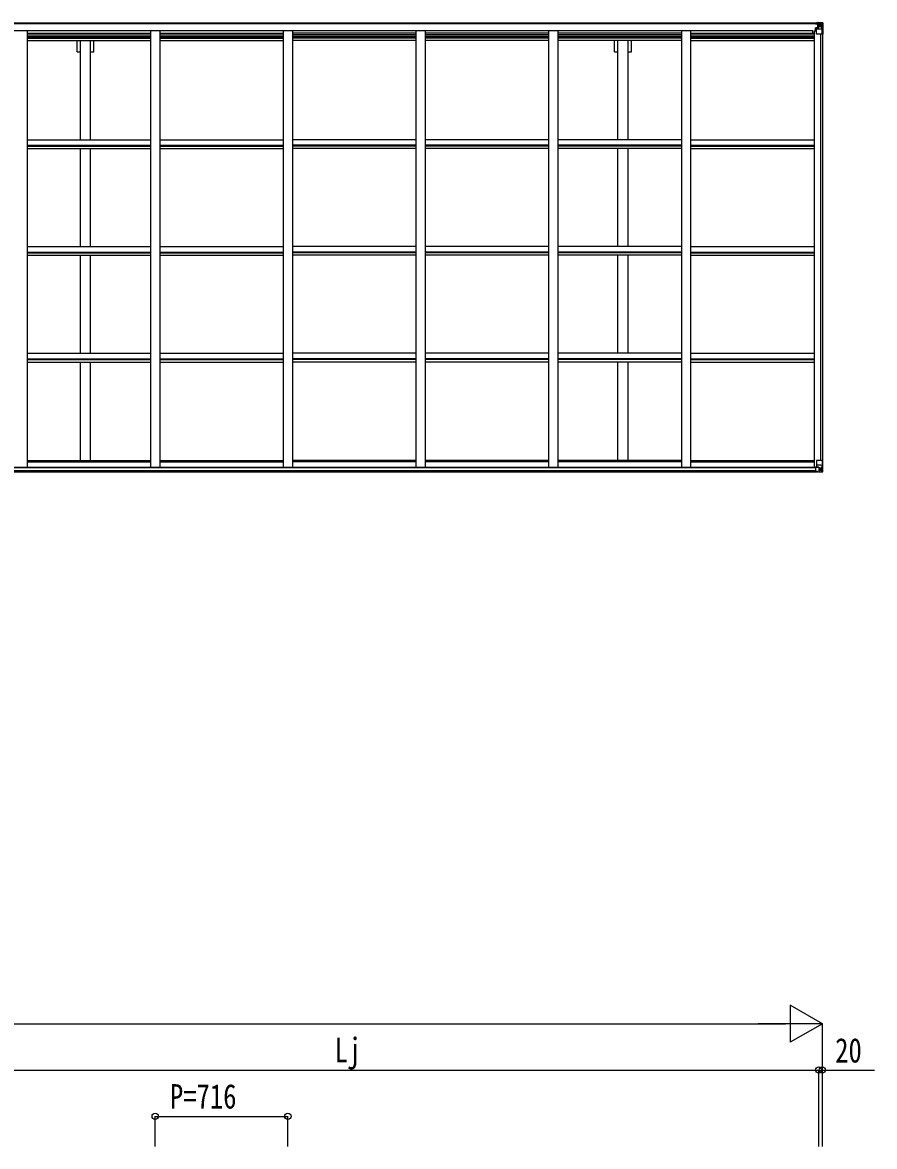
# Model space of a CAD drawing. Units: millimetres, scale not verified. Extents: x -16820 to 16820, y -11880 to 11880.
# Drawn here: x -4690 to -93, y -4984 to 1081 of the extents above; entities that cross this region are included whole.
import ezdxf
from ezdxf.enums import TextEntityAlignment as Align

# ---------------------------------------------------------------- set-up
doc = ezdxf.new("R2010")
doc.units = ezdxf.units.MM
doc.header["$LTSCALE"] = 60
for name, color, linetype in [('0-4_YKK_13', 4, 'Continuous'), ('0-5_YKK_A1', 4, 'Continuous'), ('0-6_YKK_D', 6, 'Continuous')]:
    doc.layers.add(name, color=color, linetype=linetype)
doc.styles.add('ＭＳ ゴシック', font='')
doc.styles.get('ＭＳ ゴシック').set_extended_font_data('MS Gothic')

msp = doc.modelspace()

# ---------------------------------------------------------------- linework, layer by layer
at = {"layer": '0-4_YKK_13'}
for p, q in [((-412.17, 1075.04), (-412.17, 1075.96)), ((-411.17, 1075.04), (-412.17, 1075.04)), ((-412.17, 1075.04), (-412.17, 1073.47)), ((-412.17, 1073.35), (-412.17, 1073.47)), ((-411.17, 1075.96), (-411.17, 1075.04)), ((-406.17, 1075.04), (-411.17, 1075.04)), ((-410.67, 1052.2), (-409.67, 1052.21)), ((-410.67, 1035.99), (-410.67, 1052.2)), ((-409.67, 1050.48), (-410.67, 1050.48)), ((-410.67, 1040.34), (-406.17, 1040.34)), ((-405.62, 1052.25), (-409.67, 1052.21)), ((-405.97, 1078.54), (-407.66, 1078.1)), ((-406.17, 1073.43), (-406.17, 1075.04)), ((-406.17, 1073.43), (-396.17, 1073.34)), ((-406.17, 1018.34), (-406.17, 1051.43)), ((-382.17, 1044), (-406.17, 1044)), ((-405.97, 1078.54), (-405.67, 1078.54)), ((-405.67, 1078.54), (-405.67, 1078.1)), ((-395, 1053.98), (-405.35, 1052.33)), ((-405.35, 1051.69), (-395, 1053.35)), ((-405.35, 1052.33), (-405.35, 1051.69)), ((-404.17, 1075.3), (-396.17, 1075.3)), ((-404.17, 1075.27), (-396.17, 1075.27)), ((-400.67, 1080.73), (-394.17, 1080.34)), ((-400.67, 1079.85), (-400.67, 1080.73)), ((-394.17, 1079.45), (-400.67, 1079.85)), ((-400.67, 1079.33), (-400.67, 1079.85)), ((-400.67, 1079.33), (-400.67, 1078.92)), ((-400.67, 1078.92), (-395.67, 1078.84)), ((-400.67, 1078.92), (-400.67, 1078.1)), ((-399.67, 1053.23), (-399.67, 1073.2)), ((-395.78, 1072.97), (-399.67, 1072.97)), ((-399.67, 1069.34), (-395.67, 1069.34)), ((-399.67, 1061.13), (-395.67, 1061.13)), ((-396.17, 1075.3), (-396.17, 1073.34)), ((-396.17, 1074.27), (-395.67, 1074.27)), ((-396.17, 1073.18), (-396.17, 1073.34)), ((-396.17, 1073.34), (-396.17, 1073.34)), ((-395.67, 1074.63), (-394.17, 1074.63)), ((-395.67, 1071.09), (-394.17, 1071.09)), ((-395.67, 1057.54), (-394.17, 1057.54)), ((-395, 1053.35), (-395, 1053.98)), ((-394.17, 1054.24), (-394.17, 1080.34)), ((-394.17, 1080.22), (-382.17, 1079.44)), ((-393.17, 1071.09), (-394.17, 1071.09)), ((-382.17, 1071.09), (-394.17, 1071.09)), ((-382.17, 1057.54), (-394.17, 1057.54)), ((-387.65, 1063.9), (-387.65, 1062.94)), ((-379.84, 1071.04), (-382.17, 1071.1)), ((-382.17, 1057.53), (-379.84, 1057.57)), ((-382.17, 1057.53), (-382.17, 1057.54)), ((-375.56, 1044.22), (-382.17, 1044)), ((-382.08, 1079.43), (-374.16, 1078.96)), ((-379.84, 1057.57), (-379.84, 1071.04)), ((-375.56, 1044.22), (-379.7, 1056.3)), ((-378.98, 1074.55), (-376.25, 1078.21)), ((-375.02, 1077.99), (-375.02, 1077.92)), ((-375.02, 1017.34), (-375.02, 1077.92)), ((-373.11, 1079.05), (-373.11, 1079.05)), ((-373.11, 1079), (-373.11, 1079.04)), ((-372.17, 1078.05), (-372.17, 1078.01)), ((-375.02, 1017.34), (-405.17, 1017.34)), ((-410.67, -1319.13), (-410.67, -1339.28)), ((-400.67, -1318.18), (-409.67, -1318.22)), ((-406.17, -1282.97), (-406.17, -1316.07)), ((-382.17, -1308.64), (-406.17, -1308.64)), ((-405.35, -1316.33), (-395, -1317.98)), ((-405.35, -1316.96), (-405.35, -1316.33)), ((-397.7, -1318.18), (-405.35, -1316.96)), ((-372.17, -1281.97), (-405.17, -1281.97)), ((-394.17, -1318.18), (-400.67, -1318.18)), ((-395, -1317.98), (-395, -1318.18)), ((-394.17, -1318.18), (-394.17, -1344.97)), ((-394.17, -1322.17), (-382.17, -1322.17)), ((-386.69, -1328.53), (-386.69, -1327.57)), ((-375.56, -1308.85), (-382.17, -1308.64)), ((-382.17, -1322.17), (-382.17, -1322.17)), ((-382.17, -1322.17), (-379.84, -1322.2)), ((-379.84, -1322.2), (-379.84, -1335.67)), ((-375.56, -1308.85), (-379.7, -1320.94)), ((-375.02, -1281.97), (-375.02, -1342.56)), ((-372.17, -1342.68), (-372.17, -1281.97)), ((-409.67, -1340), (-400.67, -1340.05)), ((-400.67, -1345.37), (-400.67, -1339.42)), ((-382.17, -1335.73), (-394.17, -1335.73)), ((-394.17, -1344.86), (-382.17, -1344.07)), ((-379.84, -1335.67), (-382.17, -1335.73)), ((-382.08, -1344.07), (-374.16, -1343.59)), ((-378.99, -1339.18), (-376.25, -1342.85)), ((-375.02, -1342.62), (-375.02, -1342.56)), ((-373.11, -1343.64), (-373.11, -1343.68))]:
    msp.add_line(p, q, dxfattribs=at)
for points in [[(-406.17, 1073.43), (-406.17, 1073.42), (-412.17, 1073.47)], [(-411.17, 1073.31), (-396.17, 1073.18), (-396.17, 1073.18)], [(-409.67, 1052.21), (-409.67, 1050.48), (-406.17, 1050.46)], [(-396.17, 1074.27), (-404.17, 1074.27), (-404.17, 1075.96)], [(-400.67, 1079.33), (-395.67, 1079.33), (-395.67, 1053.87)], [(-373.11, 1079.05), (-382.17, 1079.6), (-394.17, 1080.34)], [(-388.61, 1065.82), (-389.57, 1065.82), (-389.57, 1064.86), (-388.61, 1064.86)], [(-386.69, 1066.78), (-386.69, 1067.74), (-387.65, 1067.74), (-387.65, 1066.78)], [(-387.65, 1062.94), (-386.69, 1062.94), (-386.69, 1063.9)], [(-385.73, 1064.86), (-384.77, 1064.86), (-384.77, 1065.82), (-385.73, 1065.82)], [(-372.17, 1078.01), (-372.17, 1017.34), (-375.02, 1017.34)], [(-388.61, -1329.49), (-389.57, -1329.49), (-389.57, -1330.45), (-388.61, -1330.45)], [(-386.69, -1327.57), (-387.65, -1327.57), (-387.65, -1328.53)], [(-387.65, -1331.41), (-387.65, -1332.37), (-386.69, -1332.37), (-386.69, -1331.41)], [(-385.73, -1330.45), (-384.77, -1330.45), (-384.77, -1329.49), (-385.73, -1329.49)], [(-410.67, -1339.28), (-410.66, -1339.39), (-400.67, -1339.42)], [(-373.11, -1343.68), (-382.17, -1344.24), (-400.67, -1345.37)]]:
    msp.add_lwpolyline(points, dxfattribs=at)
for centre in [(-387.17, 1065.34), (-387.17, -1329.97)]:
    msp.add_circle(centre, 5.3, dxfattribs=at)
for centre, radius, start, end in [((-411.31, 1081), 7.69, 263.56574, 271.03001), ((-405.24, 1051.4), 0.937, 96.73234, 177.67791), ((-405.24, 1050.76), 0.937, 96.73234, 177.67791), ((-396.17, 1075.8), 0.5, 270.00309, 0.00198), ((-396.17, 1075.77), 0.5, 269.99891, 359.99891), ((-396.17, 1072.84), 0.5, 359.95536, 89.47105), ((-396.19, 1072.66), 0.513, 358.95293, 88.11972), ((-395.11, 1054.91), 0.937, 276.73234, 357.67791), ((-395.11, 1054.28), 0.937, 276.73234, 357.67791), ((-388.61, 1066.78), 0.96, 270, 0), ((-388.61, 1063.9), 0.96, 0, 90), ((-385.73, 1066.78), 0.96, 180, 270), ((-385.73, 1063.9), 0.96, 90, 180), ((-376.3, 1078.04), 1.28, 357.54105, 48.82169), ((-374.33, 1091.65), 12.7, 264.89689, 270.75534), ((-373.17, 1078.05), 1, 359.99921, 86.49983), ((-373.17, 1078.04), 0.999, 0.04917, 86.5576), ((-373.17, 1078.01), 0.999, 0.04917, 86.5576), ((-405.17, 1018.34), 1, 180, 270), ((-405.24, -1315.4), 0.937, 182.32209, 263.26766), ((-405.24, -1316.03), 0.937, 182.32209, 263.26766), ((-405.17, -1282.97), 1, 90, 180), ((-395.11, -1318.91), 0.937, 50.93398, 83.26766), ((-388.61, -1328.53), 0.96, 270, 0), ((-388.61, -1331.41), 0.96, 0, 90), ((-385.73, -1328.53), 0.96, 180, 270), ((-385.73, -1331.41), 0.96, 90, 180), ((-376.3, -1342.68), 1.28, 311.17831, 2.45895), ((-374.33, -1356.29), 12.7, 89.24466, 95.10311), ((-373.17, -1342.64), 0.999, 273.4424, 359.95083), ((-373.17, -1342.68), 0.999, 273.4424, 359.95083), ((-373.17, -1342.68), 1, 273.50017, 0.00079)]:
    msp.add_arc(centre, radius, start, end, dxfattribs=at)
for centre, major_axis, ratio, start_param, end_param in [((-300.42, 1071.09), (-81.75, 0), 0.061163, 6.2824128, 6.2831853), ((-376.97, 1070.96), (-0.03, 5), 0.573921, 0.7672717, 1.551125), ((-378.44, 1057.59), (0, 3), 0.468246, 1.5772882, 2.0127935), ((-375.3, 1076.03), (0.02, 3), 0.466854, 0.125683, 0.7596956), ((-376.28, 1046.56), (-0.85, 2.32), 0.403757, 3.0087805, 3.9744392), ((-375.11, 1079.13), (-2, 0.12), 0.060933, 2.0712557, 3.1453404), ((-574.11, 1091.36), (-201, 12.36), 0.060933, 3.1453404, 3.145839), ((-409.67, -1319.12), (-1, -0.021), 0.906239, 4.6936843, 6.2644806), ((-378.44, -1322.22), (0, -3), 0.468246, 4.2703918, 4.7058971), ((-376.28, -1311.2), (-0.85, -2.32), 0.403757, 2.3087461, 3.2744049), ((-409.67, -1339.29), (-1, 0.012), 0.707053, 0.1587743, 1.5795216), ((-300.42, -1335.73), (-81.75, 0), 0.061163, 0, 0.0007725), ((-376.97, -1335.59), (-0.03, -5), 0.573921, 4.7320603, 5.5159136), ((-375.3, -1340.66), (0.02, -3), 0.466854, 5.5234897, 6.1575023), ((-375.11, -1343.76), (-2, -0.12), 0.060933, 3.1378449, 4.2119296), ((-574.11, -1355.99), (-201, -12.36), 0.060933, 3.1373463, 3.1378449)]:
    msp.add_ellipse(centre, major_axis=major_axis, ratio=ratio, start_param=start_param, end_param=end_param, dxfattribs=at)
at = {"layer": '0-5_YKK_A1'}
for p, q in [((-5399.67, 1078.1), (-395.67, 1078.1)), ((-5399.67, 1075.96), (-395.67, 1075.96)), ((-5373.67, 1037.82), (-426.67, 1037.82)), ((-4665.17, 1037.8), (-4665.17, -1317.99)), ((-3999.17, 1037.8), (-3999.17, -1317.99)), ((-3949.17, 1037.8), (-3949.17, -1317.99)), ((-3283.17, 1037.8), (-3283.17, -1317.99)), ((-3233.17, 1037.8), (-3233.17, -1317.99)), ((-2567.17, 1037.8), (-2567.17, -1317.99)), ((-2517.17, 1037.8), (-2517.17, -1317.99)), ((-1851.17, 1037.8), (-1851.17, -1317.99)), ((-1801.17, 1037.8), (-1801.17, -1317.99)), ((-1135.17, 1037.8), (-1135.17, -1317.99)), ((-1085.17, 1037.8), (-1085.17, -1317.99)), ((-426.67, 1022.3), (-426.67, 1037.82)), ((-419.17, 1035.99), (-419.17, -1317.99)), ((-419.17, 1035.99), (-406.17, 1035.99)), ((-4665.17, 1022.3), (-3999.17, 1022.3)), ((-4665.17, 1013.91), (-3999.17, 1013.91)), ((-4665.17, 1005.71), (-3999.17, 1005.71)), ((-4665.17, 1001.78), (-3999.17, 1001.78)), ((-4665.17, 996.7), (-3999.17, 996.7)), ((-4665.17, 983.7), (-3999.17, 983.7)), ((-4395.37, 922.1), (-4395.37, 983.7)), ((-4377.67, 447.96), (-4377.67, 983.7)), ((-4322.67, 447.96), (-4322.67, 983.7)), ((-4304.97, 922.1), (-4304.97, 983.7)), ((-3949.17, 1022.3), (-3283.17, 1022.3)), ((-3949.17, 1013.91), (-3283.17, 1013.91)), ((-3949.17, 1005.71), (-3283.17, 1005.71)), ((-3949.17, 1001.78), (-3283.17, 1001.78)), ((-3949.17, 996.7), (-3283.17, 996.7)), ((-3949.17, 983.7), (-3283.17, 983.7)), ((-2567.17, 1022.3), (-3233.17, 1022.3)), ((-2567.17, 1013.91), (-3233.17, 1013.91)), ((-2567.17, 1005.71), (-3233.17, 1005.71)), ((-2567.17, 1001.78), (-3233.17, 1001.78)), ((-2567.17, 996.7), (-3233.17, 996.7)), ((-2567.17, 983.7), (-3233.17, 983.7)), ((-1851.17, 1022.3), (-2517.17, 1022.3)), ((-1851.17, 1013.91), (-2517.17, 1013.91)), ((-1851.17, 1005.71), (-2517.17, 1005.71)), ((-1851.17, 1001.78), (-2517.17, 1001.78)), ((-1851.17, 996.7), (-2517.17, 996.7)), ((-1851.17, 983.7), (-2517.17, 983.7)), ((-1135.17, 1022.3), (-1801.17, 1022.3)), ((-1135.17, 1013.91), (-1801.17, 1013.91)), ((-1135.17, 1005.71), (-1801.17, 1005.71)), ((-1135.17, 1001.78), (-1801.17, 1001.78)), ((-1135.17, 996.7), (-1801.17, 996.7)), ((-1135.17, 983.7), (-1801.17, 983.7)), ((-1495.37, 922.1), (-1495.37, 983.7)), ((-1477.67, 447.96), (-1477.67, 983.7)), ((-1422.67, 447.96), (-1422.67, 983.7)), ((-1404.97, 922.1), (-1404.97, 983.7)), ((-1085.17, 1022.3), (-419.17, 1022.3)), ((-1085.17, 1013.91), (-419.17, 1013.91)), ((-1085.17, 1005.71), (-419.17, 1005.71)), ((-1085.17, 1001.78), (-419.17, 1001.78)), ((-1085.17, 996.7), (-419.17, 996.7)), ((-1085.17, 983.7), (-419.17, 983.7)), ((-383.87, 1017.34), (-383.87, -1281.97)), ((-374.17, 1017.34), (-374.17, -1281.97)), ((-4395.37, 922.1), (-4377.67, 922.1)), ((-4322.67, 922.1), (-4304.97, 922.1)), ((-1495.37, 922.1), (-1477.67, 922.1)), ((-1422.67, 922.1), (-1404.97, 922.1)), ((-4665.17, 447.96), (-3999.2, 447.96)), ((-3949.17, 447.96), (-3283.2, 447.96)), ((-2567.17, 447.96), (-3233.17, 447.96)), ((-1851.17, 447.96), (-2517.17, 447.96)), ((-1135.2, 447.96), (-1801.17, 447.96)), ((-1085.17, 447.96), (-419.2, 447.96)), ((-4665.17, 418.22), (-3999.2, 418.22)), ((-4665.17, 413.68), (-3999.2, 413.68)), ((-4665.17, 400.66), (-3999.2, 400.66)), ((-4377.67, -128.24), (-4377.67, 400.66)), ((-4322.67, -128.24), (-4322.67, 400.66)), ((-3949.17, 418.22), (-3283.2, 418.22)), ((-3949.17, 413.68), (-3283.2, 413.68)), ((-3949.17, 400.66), (-3283.2, 400.66)), ((-2567.17, 418.22), (-3233.17, 418.22)), ((-2567.17, 413.68), (-3233.17, 413.68)), ((-2567.17, 400.66), (-3233.17, 400.66)), ((-1851.17, 418.22), (-2517.17, 418.22)), ((-1851.17, 413.68), (-2517.17, 413.68)), ((-1851.17, 400.66), (-2517.17, 400.66)), ((-1135.2, 418.22), (-1801.17, 418.22)), ((-1135.2, 413.68), (-1801.17, 413.68)), ((-1135.2, 400.66), (-1801.17, 400.66)), ((-1477.67, -128.24), (-1477.67, 400.66)), ((-1422.67, -128.24), (-1422.67, 400.66)), ((-1085.17, 418.22), (-419.2, 418.22)), ((-1085.17, 413.68), (-419.2, 413.68)), ((-1085.17, 400.66), (-419.2, 400.66)), ((-4665.17, -128.12), (-3999.2, -128.12)), ((-4665.17, -157.85), (-3999.2, -157.85)), ((-4665.17, -162.4), (-3999.2, -162.4)), ((-4665.17, -175.41), (-3999.2, -175.41)), ((-4377.67, -704.32), (-4377.67, -176.61)), ((-4322.67, -704.32), (-4322.67, -176.61)), ((-3949.17, -128.12), (-3283.2, -128.12)), ((-3949.17, -157.85), (-3283.2, -157.85)), ((-3949.17, -162.4), (-3283.2, -162.4)), ((-3949.17, -175.41), (-3283.2, -175.41)), ((-2567.17, -128.12), (-3233.17, -128.12)), ((-2567.17, -157.85), (-3233.17, -157.85)), ((-2567.17, -162.4), (-3233.17, -162.4)), ((-2567.17, -175.41), (-3233.17, -175.41)), ((-1851.17, -128.12), (-2517.17, -128.12)), ((-1851.17, -157.85), (-2517.17, -157.85)), ((-1851.17, -162.4), (-2517.17, -162.4)), ((-1851.17, -175.41), (-2517.17, -175.41)), ((-1135.2, -128.12), (-1801.17, -128.12)), ((-1135.2, -157.85), (-1801.17, -157.85)), ((-1135.2, -162.4), (-1801.17, -162.4)), ((-1135.2, -175.41), (-1801.17, -175.41)), ((-1477.67, -704.32), (-1477.67, -176.61)), ((-1422.67, -704.32), (-1422.67, -176.61)), ((-1085.17, -128.12), (-419.2, -128.12)), ((-1085.17, -157.85), (-419.2, -157.85)), ((-1085.17, -162.4), (-419.2, -162.4)), ((-1085.17, -175.41), (-419.2, -175.41)), ((-4665.17, -704.19), (-3999.2, -704.19)), ((-3949.17, -704.19), (-3283.2, -704.19)), ((-2567.17, -704.19), (-3233.17, -704.19)), ((-1851.17, -704.19), (-2517.17, -704.19)), ((-1135.2, -704.19), (-1801.17, -704.19)), ((-1085.17, -704.19), (-419.2, -704.19)), ((-4665.17, -733.93), (-3999.2, -733.93)), ((-4665.17, -738.48), (-3999.2, -738.48)), ((-4665.17, -751.49), (-3999.2, -751.49)), ((-4377.67, -1281.82), (-4377.67, -752.68)), ((-4322.67, -1281.82), (-4322.67, -752.68)), ((-3949.17, -733.93), (-3283.2, -733.93)), ((-3949.17, -738.48), (-3283.2, -738.48)), ((-3949.17, -751.49), (-3283.2, -751.49)), ((-2567.17, -733.93), (-3233.17, -733.93)), ((-2567.17, -738.48), (-3233.17, -738.48)), ((-2567.17, -751.49), (-3233.17, -751.49)), ((-1851.17, -733.93), (-2517.17, -733.93)), ((-1851.17, -738.48), (-2517.17, -738.48)), ((-1851.17, -751.49), (-2517.17, -751.49)), ((-1135.2, -733.93), (-1801.17, -733.93)), ((-1135.2, -738.48), (-1801.17, -738.48)), ((-1135.2, -751.49), (-1801.17, -751.49)), ((-1477.67, -1281.82), (-1477.67, -752.68)), ((-1422.67, -1281.82), (-1422.67, -752.68)), ((-1085.17, -733.93), (-419.2, -733.93)), ((-1085.17, -738.48), (-419.2, -738.48)), ((-1085.17, -751.49), (-419.2, -751.49)), ((-5389.67, -1317.99), (-398.91, -1317.99)), ((-5389.67, -1320.25), (-410.67, -1320.25)), ((-4665.17, -1281.82), (-3999.17, -1281.82)), ((-4665.17, -1290.17), (-3999.17, -1290.17)), ((-3949.17, -1281.82), (-3283.17, -1281.82)), ((-3949.17, -1290.17), (-3283.17, -1290.17)), ((-2567.17, -1281.82), (-3233.17, -1281.82)), ((-2567.17, -1290.17), (-3233.17, -1290.17)), ((-1851.17, -1281.82), (-2517.17, -1281.82)), ((-1851.17, -1290.17), (-2517.17, -1290.17)), ((-1135.17, -1281.82), (-1801.17, -1281.82)), ((-1135.17, -1290.17), (-1801.17, -1290.17)), ((-1085.17, -1281.82), (-419.17, -1281.82)), ((-1085.17, -1290.17), (-419.17, -1290.17)), ((-5399.67, -1343.77), (-400.67, -1343.77)), ((-5389.67, -1335.87), (-410.67, -1335.87))]:
    msp.add_line(p, q, dxfattribs=at)
at = {"layer": '0-6_YKK_D'}
for p, q in [((-374.17, -4321.51), (-547.38, -4221.51)), ((-547.38, -4221.51), (-547.38, -4421.51)), ((-10238.17, -4321.51), (-574.17, -4321.51)), ((-374.17, -4321.51), (-720.58, -4321.51)), ((-374.17, -4321.51), (-547.38, -4421.51)), ((-374.17, -4983.98), (-374.17, -4320.51)), ((-5406.17, -4571.51), (-394.17, -4571.51)), ((-394.17, -4983.98), (-394.17, -4570.51)), ((-394.17, -4983.98), (-394.17, -4570.51)), ((-374.17, -4983.98), (-374.17, -4570.51)), ((-3974.17, -4983.98), (-3974.17, -4820.51)), ((-3974.17, -4821.51), (-3258.17, -4821.51)), ((-3258.17, -4983.98), (-3258.17, -4820.51))]:
    msp.add_line(p, q, dxfattribs=at)
msp.add_lwpolyline([(-394.17, -4571.51), (-374.17, -4571.51), (-92.97, -4571.51)], dxfattribs=at)
for centre in [(-394.17, -4571.51), (-394.17, -4571.51), (-374.17, -4571.51), (-3974.17, -4821.51), (-3258.17, -4821.51)]:
    msp.add_circle(centre, 17, dxfattribs=at)

# ---------------------------------------------------------------- texts
at = {"layer": '0-6_YKK_D', "style": 'ＭＳ ゴシック', "width": 0.8}
for s, p in [('Lj', (-3005.77, -4568.84)), ('20', (-305.17, -4570.51)), ('P=716', (-3894.57, -4818.84))]:
    msp.add_text(s, height=132, dxfattribs=at).set_placement(p, align=Align.BOTTOM_LEFT)

doc.saveas('drawing.dxf')
